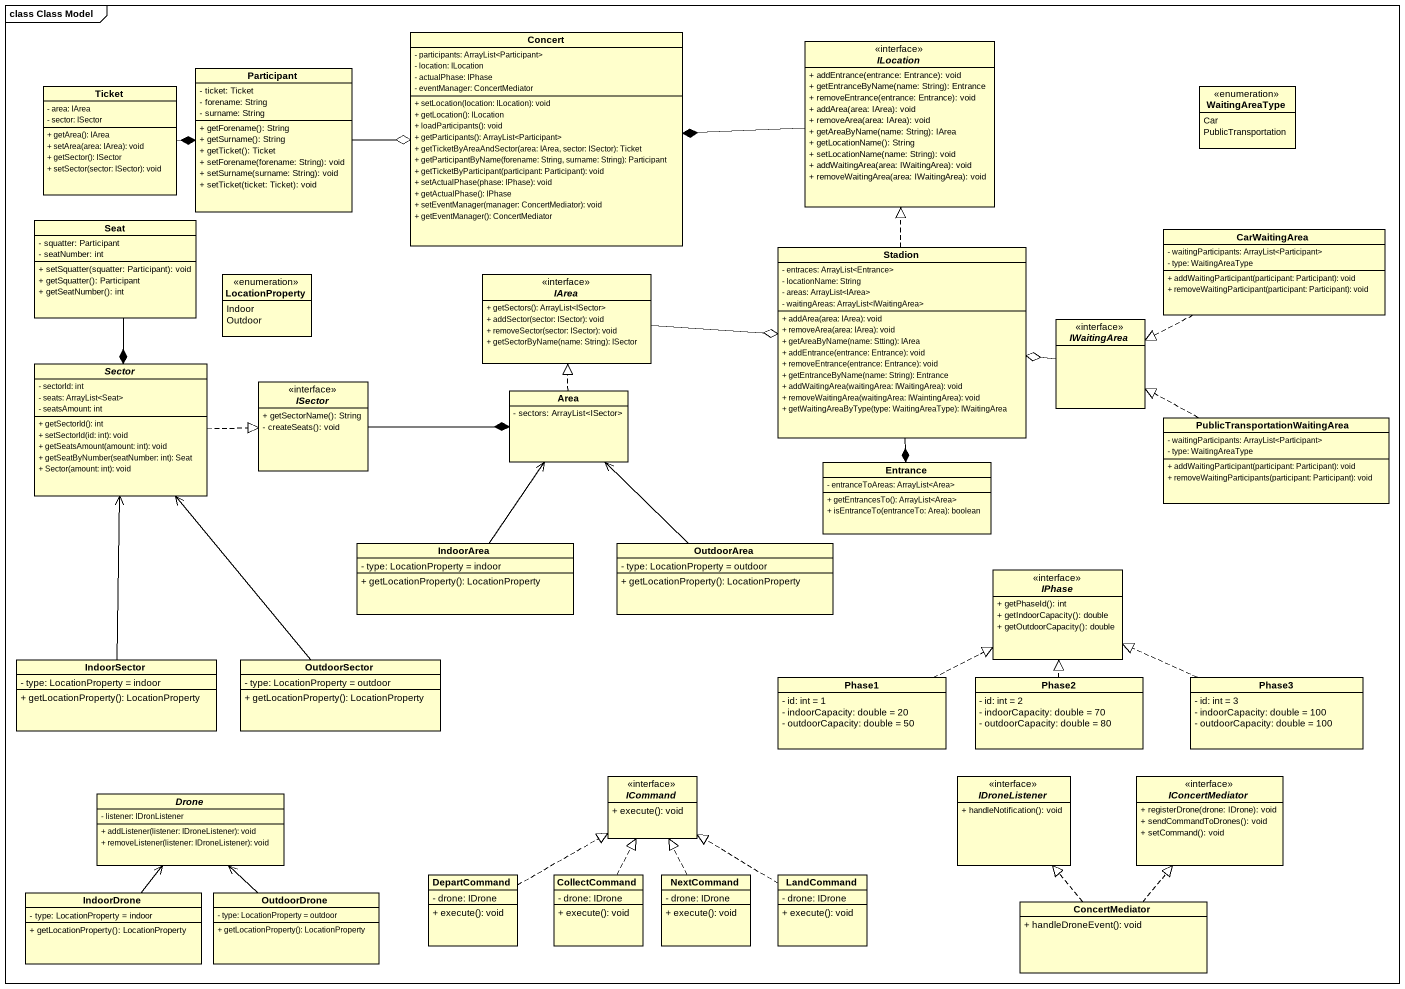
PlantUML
@startuml
mainframe class Class Model
hide circle
hide empty members
skinparam classAttributeIconSize 0
class Concert {
  - participants: ArrayList<Participant>
  - location: ILocation
  - actualPhase: IPhase
  - eventManager: ConcertMediator
  + setLocation(location: ILocation): void
  + getLocation(): ILocation
  + loadParticipants(): void
  + getParticipants(): ArrayList<Participant>
  + getTicketByAreaAndSector(area: IArea, sector: ISector): Ticket
  + getParticipantByName(forename: String, surname: String): Participant
  + getTicketByParticipant(participant: Participant): void
  + setActualPhase(phase: IPhase): void
  + getActualPhase(): IPhase
  + setEventManager(manager: ConcertMediator): void
  + getEventManager(): ConcertMediator
}
class "Participant" as Participant_ {
  - ticket: Ticket
  - forename: String
  - surname: String
  + getForename(): String
  + getSurname(): String
  + getTicket(): Ticket
  + setForename(forename: String): void
  + setSurname(surname: String): void
  + setTicket(ticket: Ticket): void
}
interface ILocation {
  + addEntrance(entrance: Entrance): void
  + getEntranceByName(name: String): Entrance
  + removeEntrance(entrance: Entrance): void
  + addArea(area: IArea): void
  + removeArea(area: IArea): void
  + getAreaByName(name: String): IArea
  + getLocationName(): String
  + setLocationName(name: String): void
  + addWaitingArea(area: IWaitingArea): void
  + removeWaitingArea(area: IWaitingArea): void
}
class Ticket {
  - area: IArea
  - sector: ISector
  + getArea(): IArea
  + setArea(area: IArea): void
  + getSector(): ISector
  + setSector(sector: ISector): void
}
enum WaitingAreaType {
  Car
  PublicTransportation
}
class Seat {
  - squatter: Participant
  - seatNumber: int
  + setSquatter(squatter: Participant): void
  + getSquatter(): Participant
  + getSeatNumber(): int
}
class CarWaitingArea {
  - waitingParticipants: ArrayList<Participant>
  - type: WaitingAreaType
  + addWaitingParticipant(participant: Participant): void
  + removeWaitingParticipant(participant: Participant): void
}
enum LocationProperty {
  Indoor
  Outdoor
}
interface IArea {
  + getSectors(): ArrayList<ISector>
  + addSector(sector: ISector): void
  + removeSector(sector: ISector): void
  + getSectorByName(name: String): ISector
}
class Stadion {
  - entraces: ArrayList<Entrance>
  - locationName: String
  - areas: ArrayList<IArea>
  - waitingAreas: ArrayList<IWaitingArea>
  + addArea(area: IArea): void
  + removeArea(area: IArea): void
  + getAreaByName(name: Stting): IArea
  + addEntrance(entrance: Entrance): void
  + removeEntrance(entrance: Entrance): void
  + getEntranceByName(name: String): Entrance
  + addWaitingArea(waitingArea: IWaitingArea): void
  + removeWaitingArea(waitingArea: IWaintingArea): void
  + getWaitingAreaByType(type: WaitingAreaType): IWaitingArea
}
interface IWaitingArea
abstract class Sector {
  - sectorId: int
  - seats: ArrayList<Seat>
  - seatsAmount: int
  + getSectorId(): int
  + setSectorId(id: int): void
  + getSeatsAmount(amount: int): void
  + getSeatByNumber(seatNumber: int): Seat
  + Sector(amount: int): void
}
interface ISector {
  + getSectorName(): String
  - createSeats(): void
}
class Area {
  - sectors: ArrayList<ISector>
}
class "PublicTransportationWaitingArea" as PublicTransportationWaitingA {
  - waitingParticipants: ArrayList<Participant>
  - type: WaitingAreaType
  + addWaitingParticipant(participant: Participant): void
  + removeWaitingParticipants(participant: Participant): void
}
class Entrance {
  - entranceToAreas: ArrayList<Area>
  + getEntrancesTo(): ArrayList<Area>
  + isEntranceTo(entranceTo: Area): boolean
}
class IndoorArea {
  - type: LocationProperty = indoor
  + getLocationProperty(): LocationProperty
}
class OutdoorArea {
  - type: LocationProperty = outdoor
  + getLocationProperty(): LocationProperty
}
interface IPhase {
  + getPhaseId(): int
  + getIndoorCapacity(): double
  + getOutdoorCapacity(): double
}
class IndoorSector {
  - type: LocationProperty = indoor
  + getLocationProperty(): LocationProperty
}
class OutdoorSector {
  - type: LocationProperty = outdoor
  + getLocationProperty(): LocationProperty
}
class Phase1 {
  - id: int = 1
  - indoorCapacity: double = 20
  - outdoorCapacity: double = 50
}
class Phase2 {
  - id: int = 2
  - indoorCapacity: double = 70
  - outdoorCapacity: double = 80
}
class Phase3 {
  - id: int = 3
  - indoorCapacity: double = 100
  - outdoorCapacity: double = 100
}
abstract class Drone {
  - listener: IDronListener
  + addListener(listener: IDroneListener): void
  + removeListener(listener: IDroneListener): void
}
interface ICommand {
  + execute(): void
}
interface IDroneListener {
  + handleNotification(): void
}
interface IConcertMediator {
  + registerDrone(drone: IDrone): void
  + sendCommandToDrones(): void
  + setCommand(): void
}
class DepartCommand {
  - drone: IDrone
  + execute(): void
}
class CollectCommand {
  - drone: IDrone
  + execute(): void
}
class NextCommand {
  - drone: IDrone
  + execute(): void
}
class LandCommand {
  - drone: IDrone
  + execute(): void
}
class IndoorDrone {
  - type: LocationProperty = indoor
  + getLocationProperty(): LocationProperty
}
class OutdoorDrone {
  - type: LocationProperty = outdoor
  + getLocationProperty(): LocationProperty
}
class ConcertMediator {
  + handleDroneEvent(): void
}
Participant_ -right-o Concert
ILocation -left-* Concert
Ticket -right-* Participant_
Seat --* Sector
CarWaitingArea .left.|> IWaitingArea
IArea -right-o Stadion
Stadion .up.|> ILocation
Stadion --* Entrance
IWaitingArea -left-o Stadion
Sector .right.|> ISector
ISector -right-* Area
Area .up.|> IArea
PublicTransportationWaitingA .left.|> IWaitingArea
IndoorArea -up-> Area
OutdoorArea -up-> Area
IndoorSector -up-> Sector
OutdoorSector -up-> Sector
Phase1 .right.|> IPhase
Phase2 .up.|> IPhase
Phase3 .left.|> IPhase
DepartCommand .right.|> ICommand
CollectCommand .up.|> ICommand
NextCommand .up.|> ICommand
LandCommand .up.|> ICommand
IndoorDrone -up-> Drone
OutdoorDrone -up-> Drone
ConcertMediator .up.|> IDroneListener
ConcertMediator .up.|> IConcertMediator
@enduml
